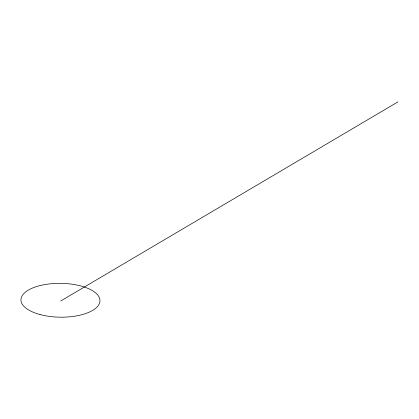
<?xml version="1.0" encoding="UTF-8"?>
<svg xmlns="http://www.w3.org/2000/svg" width="419" height="419" viewBox="0 0 419 419"><rect width="100%" height="100%" fill="white"/><g stroke="black" fill="none" stroke-linecap="round" stroke-linejoin="round"><path stroke-width="0.63" d="M60.718 300.983L398.05 101.822M40.041 314.549A39.506 16.912 0.7 0 0 99.958 300.962A39.506 16.912 0.7 0 0 41.371 285.271A39.506 16.912 0.7 0 0 40.041 314.549"/></g></svg>
